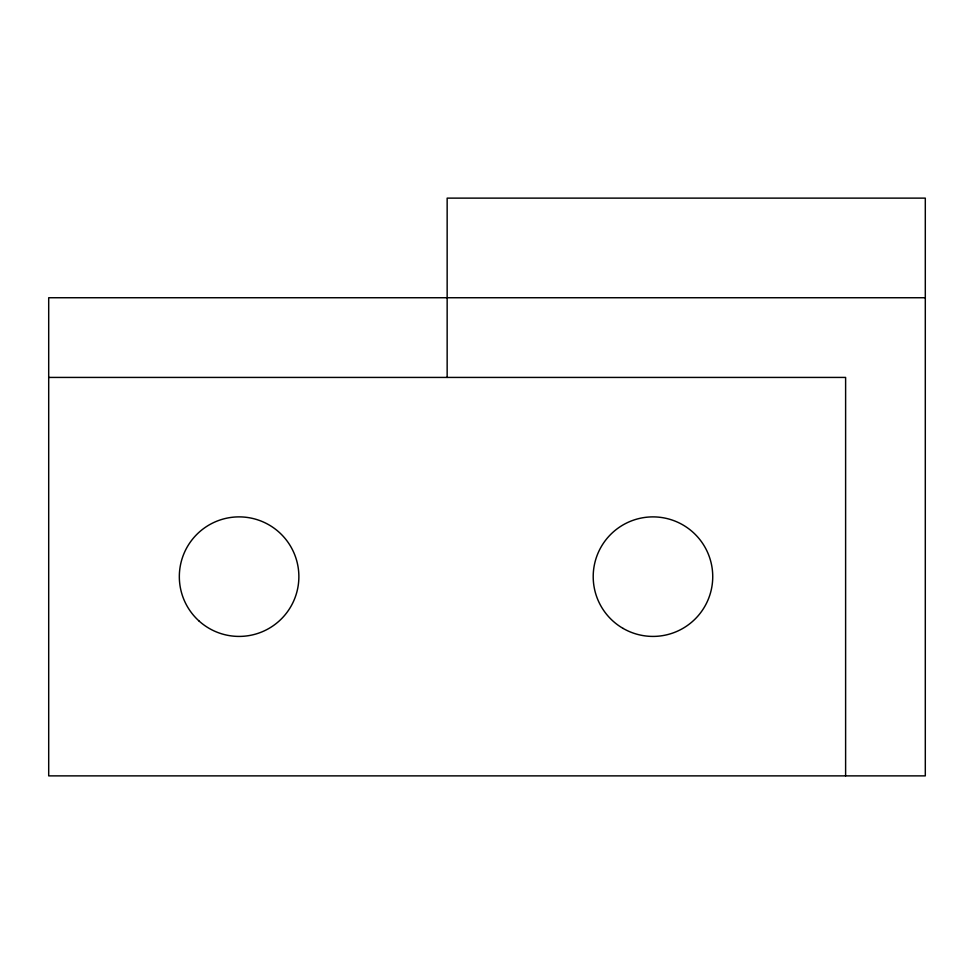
<?xml version="1.0" encoding="UTF-8"?>
<svg xmlns="http://www.w3.org/2000/svg" width="974" height="974" viewBox="0 0 974 974"><rect width="100%" height="100%" fill="white"/><g stroke="black" fill="none" stroke-linecap="round" stroke-linejoin="round"><path stroke-width="1.46" d="M925.3 297.74L48.7 297.74L48.7 775.876L925.3 775.876L925.3 198.124L447.151 198.124L447.151 377.425M48.7 377.425L845.615 377.425L845.615 775.876M198.83 620.815A59.767 59.767 0 0 0 297.484 589.44A59.767 59.767 0 0 0 220.988 519.69A59.767 59.767 0 0 0 198.83 620.815M623.092 628.413A59.767 59.767 0 0 0 712.737 576.657A59.767 59.767 0 0 0 623.092 524.889A59.767 59.767 0 0 0 623.092 628.413"/></g></svg>
